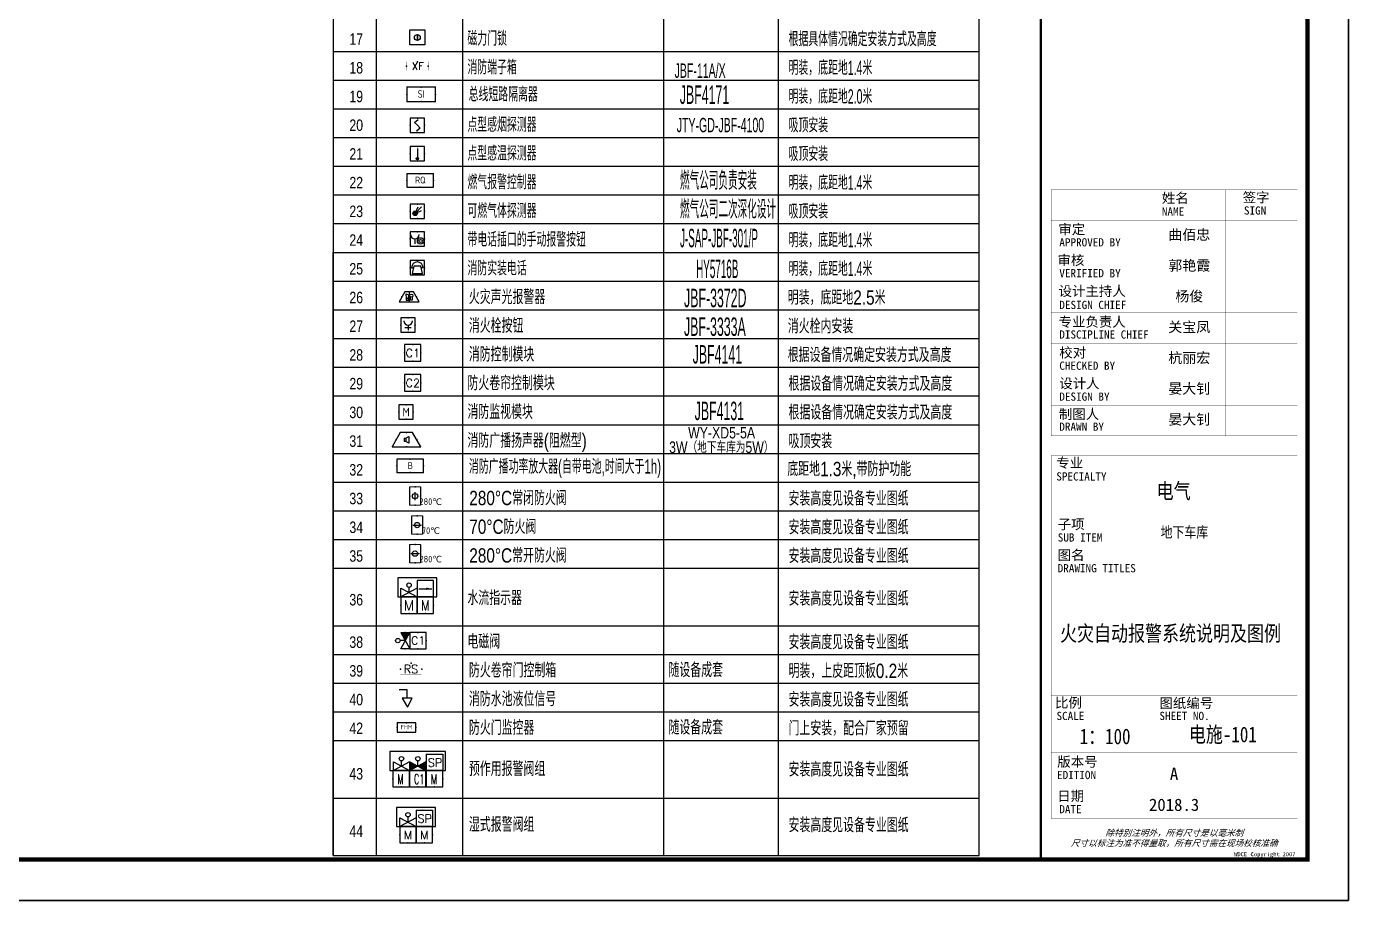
# Model space of a CAD drawing. Extents: x 169898 to 274998, y 61454 to 361069.
# Drawn here: x 242772 to 274998, y 274324 to 295630 of the extents above; entities that cross this region are included whole.
import ezdxf
from ezdxf.enums import TextEntityAlignment as Align

# ---------------------------------------------------------------- set-up
doc = ezdxf.new("R2010")
doc.units = 0
doc.header["$LTSCALE"] = 1000
doc.header["$MEASUREMENT"] = 0
doc.linetypes.add('DASH', pattern=[0.35, 0.25, -0.1])
doc.linetypes.add('DOTE', pattern=[2.42, 2, -0.2, 0.02, -0.2])
doc.layers.get('0').update_dxf_attribs({"linetype": 'CONTINUOUS'})
for name, color, linetype in [('BG-TEXT', 7, 'CONTINUOUS'), ('BG-WIRE', 7, 'CONTINUOUS'), ('EQUIP', 3, 'CONTINUOUS'), ('EQUIP-消防', 3, 'CONTINUOUS'), ('EQUIP-箱柜', 3, 'CONTINUOUS'), ('SHEET_TEXT', 7, 'CONTINUOUS'), ('TEL_TEXT', 3, 'CONTINUOUS'), ('TEL_TITLE', 7, 'CONTINUOUS'), ('WIRE', 4, 'CONTINUOUS')]:
    doc.layers.add(name, color=color, linetype=linetype)
doc.styles.add('_HZTXT', font='ROS', dxfattribs={"width": 0.8, "bigfont": 'JD'})
doc.styles.add('_TEL_DIM', font='SIMPLEX', dxfattribs={"width": 0.8, "height": 3.5, "bigfont": 'JD'})
doc.styles.add('DQ', font='complex.shx', dxfattribs={"width": 0.7, "bigfont": 'HZTXT.shx'})
doc.styles.add('H-图名', font='', dxfattribs={"width": 0.8, "height": 9})
doc.styles.get("Standard").update_dxf_attribs({"font": 'gbenor.shx', "bigfont": 'gbcbig.shx'})
doc.styles.add('华文细黑', font='STXIHEI.TTF', dxfattribs={"height": 10})
doc.styles.get('H-图名').set_extended_font_data('SimSun')

# ---------------------------------------------------------------- blocks, each defined once
blk = doc.blocks.new('WDCE Copyright200X')
at = {"const_width": 0.016}
blk.add_lwpolyline([(-10.6, 1.26, 1), (-11.4, 1.26, 1)], format="xyb", close=True, dxfattribs=at)
at = {"style": '华文细黑'}
for s, p in [('WDCE ', (-11.46, 0.5)), ('     Copyright ', (-3.51, 0.5))]:
    blk.add_text(s, height=1, dxfattribs=at).set_placement(p, align=Align.BOTTOM_RIGHT)
blk.add_text('c', height=0.6, dxfattribs=at).set_placement((-11.04, 1.35), align=Align.MIDDLE_CENTER)
blk.add_attdef('200X', text='', height=1, dxfattribs=at).set_placement((-0.45, 0.5), align=Align.BOTTOM_RIGHT)
blk = doc.blocks.new('$equip$00001700')
for p, q in [((-0.5, 0.5), (-0.5, -0.5)), ((0.5, 0.5), (-0.5, 0.5)), ((-0.2, 0.2), (0.05, 0.4)), ((0, 0), (-0.2, 0.2)), ((0, 0), (0.2, -0.2)), ((0.5, -0.5), (0.5, 0.5)), ((-0.5, -0.5), (0.5, -0.5)), ((0.2, -0.2), (-0.05, -0.4))]:
    blk.add_line(p, q)
for p in [(-0.5, 0), (0, 0.5), (0.5, 0), (0, -0.5)]:
    blk.add_point(p)
at = {"flags": 1}
for tag, height, p in [('A', 0.00002, (0, 0)), ('B', 0.4, (0.75, -0.204))]:
    blk.add_attdef(tag, text='', height=height, dxfattribs=at).set_placement(p, align=Align.MIDDLE_CENTER)
blk = doc.blocks.new('$equip_U$00000003')
for p, q in [((-0.5, 0), (-0.5, -1)), ((0.5, 0), (-0.5, 0)), ((0.5, -1), (0.5, 0)), ((0, -0.125), (0, -0.912)), ((-0.5, -1), (0.5, -1))]:
    blk.add_line(p, q)
blk.add_circle((0, -0.838), 0.075)
for p in [(0, 0), (-0.5, -0.5), (0.5, -0.5), (0, -1)]:
    blk.add_point(p)
for points in [[(-0.065, -0.8), (0.065, -0.8), (-0.075, -0.838), (0.075, -0.838)], [(-0.065, -0.875), (0.065, -0.875), (-0.075, -0.838), (0.075, -0.838)], [(-0.037, -0.773), (0.037, -0.773), (-0.065, -0.8), (0.065, -0.8)], [(-0.037, -0.902), (0.037, -0.902), (-0.065, -0.875), (0.065, -0.875)], [(0, -0.763), (0, -0.763), (-0.037, -0.773), (0.037, -0.773)], [(0, -0.912), (0, -0.912), (-0.037, -0.902), (0.037, -0.902)]]:
    blk.add_solid(points)
at = {"flags": 9}
blk.add_attdef('A', (0, 0), '', height=0.00002, dxfattribs=at)
blk.add_attdef('B', text='', height=0.4, dxfattribs=at).set_placement((0.784, -0.7), align=Align.MIDDLE_CENTER)
blk = doc.blocks.new('$equip$00001711')
for p, q in [((-0.5, 1), (-0.5, 0)), ((0.5, 1), (-0.5, 1)), ((0.5, 0), (0.5, 1)), ((-0.5, 0), (0.5, 0)), ((-0.169, 0.5), (-0.169, 0.15))]:
    blk.add_line(p, q)
for radius in [0.226, 0.113]:
    blk.add_circle((0.227, 0.36), radius)
blk.add_arc((-0.169, 0.8), 0.3, 180, 0)
for p in [(0, 1), (-0.5, 0.5), (0, 0), (0.5, 0.5)]:
    blk.add_point(p)
at = {"flags": 1}
for tag, height, p in [('A', 0.00002, (0, 0)), ('B', 0.4, (0.759, 0.309))]:
    blk.add_attdef(tag, text='', height=height, dxfattribs=at).set_placement(p, align=Align.MIDDLE_CENTER)
blk = doc.blocks.new('$equip$00001714')
for p, q in [((0.5, 1), (-0.5, 1)), ((-0.5, 1), (-0.5, 0)), ((0.5, 0), (0.5, 1)), ((-0.5, 0), (0.5, 0)), ((-0.4, 0.5), (-0.27, 0.5)), ((-0.25, 0.6), (-0.35, 0.1)), ((-0.35, 0.1), (0.35, 0.1)), ((0.25, 0.6), (-0.25, 0.6)), ((0.35, 0.1), (0.25, 0.6)), ((0.4, 0.5), (0.27, 0.5))]:
    blk.add_line(p, q)
blk.add_arc((0, 0.5), 0.4, 0, 180)
for p in [(0, 1), (-0.5, 0.5), (0, 0), (0.5, 0.5)]:
    blk.add_point(p)
at = {"flags": 1}
for tag, height, p in [('A', 0.00002, (0, 0)), ('B', 0.4, (0.788, 0.3))]:
    blk.add_attdef(tag, text='', height=height, dxfattribs=at).set_placement(p, align=Align.MIDDLE_CENTER)
blk = doc.blocks.new('$equip$00001712')
for p, q in [((-0.5, 1), (-0.5, 0)), ((0.5, 1), (-0.5, 1)), ((0.5, 0), (0.5, 1)), ((-0.5, 0), (0.5, 0)), ((-0.219, 0.331), (0.222, 0.331)), ((0, 0.5), (0, 0.15))]:
    blk.add_line(p, q)
blk.add_arc((0, 0.8), 0.3, 180, 0)
for p in [(0, 1), (-0.5, 0.5), (0, 0), (0.5, 0.5)]:
    blk.add_point(p)
at = {"flags": 1}
for tag, height, p in [('A', 0.00002, (0, 0)), ('B', 0.4, (0.726, 0.302))]:
    blk.add_attdef(tag, text='', height=height, dxfattribs=at).set_placement(p, align=Align.MIDDLE_CENTER)
blk = doc.blocks.new('$equip$00001726')
for p, q in [((-0.5, 0), (-0.5, -1)), ((0.5, 0), (-0.5, 0)), ((0.5, -1), (0.5, 0)), ((-0.5, -1), (0.5, -1))]:
    blk.add_line(p, q)
for p in [(0, 0), (-0.5, -0.5), (0.5, -0.5), (0, -1)]:
    blk.add_point(p)
at = {"flags": 9}
blk.add_attdef('A', (0, 0), '', height=0.00002, dxfattribs=at)
for tag, height, flags, p in [('$TEXT$', 0.6, 8, (0, -0.5)), ('B', 0.4, 9, (0.825, -0.7))]:
    blk.add_attdef(tag, text='', height=height, dxfattribs=dict(flags=flags)).set_placement(p, align=Align.MIDDLE_CENTER)
blk = doc.blocks.new('_LINKPT1')
blk.add_line((0, 0), (0, 0))
blk = doc.blocks.new('$equip$00001702')
for p, q in [((-0.5, 0.5), (-0.5, -0.5)), ((0.5, 0.5), (-0.5, 0.5)), ((-0.15, -0.15), (0.05, 0.3)), ((-0.15, -0.15), (0.3, 0.3)), ((-0.15, -0.15), (0.3, 0.05)), ((0.5, -0.5), (0.5, 0.5)), ((-0.5, -0.5), (0.5, -0.5))]:
    blk.add_line(p, q)
blk.add_circle((-0.15, -0.15), 0.158)
for p in [(-0.5, 0), (0, 0.5), (0.5, 0), (0, -0.5)]:
    blk.add_point(p)
for points in [[(-0.15, 0.008), (-0.15, 0.008), (-0.229, -0.013), (-0.071, -0.013)], [(-0.287, -0.071), (-0.013, -0.071), (-0.308, -0.15), (0.008, -0.15)], [(-0.287, -0.229), (-0.013, -0.229), (-0.308, -0.15), (0.008, -0.15)], [(-0.229, -0.013), (-0.071, -0.013), (-0.287, -0.071), (-0.013, -0.071)], [(-0.229, -0.287), (-0.071, -0.287), (-0.287, -0.229), (-0.013, -0.229)], [(-0.15, -0.308), (-0.15, -0.308), (-0.229, -0.287), (-0.071, -0.287)]]:
    blk.add_solid(points)
at = {"flags": 1}
for tag, height, p in [('A', 0.00002, (0, 0)), ('B', 0.4, (0.735, -0.192))]:
    blk.add_attdef(tag, text='', height=height, dxfattribs=at).set_placement(p, align=Align.MIDDLE_CENTER)
blk = doc.blocks.new('A$C2AD7748D')
at = {"layer": 'EQUIP'}
for p, q in [((134, 285), (0, 285)), ((134, 149), (134, 285)), ((217, 149), (51, 149)), ((51, 149), (139, 0)), ((139, 0), (217, 149))]:
    blk.add_line(p, q, dxfattribs=at)
blk = doc.blocks.new('A$C00CB3F40')
at = {"layer": 'WIRE', "color": 4, "xscale": 1.95, "yscale": 1.95, "zscale": 1.95}
blk.add_blockref('A$C2AD7748D', (0, 0), dxfattribs=at)
blk = doc.blocks.new('A$C5F0073ED')
blk.add_point((351, 1))
at = {"layer": 'EQUIP-消防'}
for p, q in [((202, 350), (0, 1)), ((0, 1), (703, 1)), ((502, 350), (202, 350)), ((502, 350), (202, 350)), ((244, 285), (332, 245)), ((264, 125), (244, 285)), ((332, 125), (244, 125)), ((244, 125), (244, 57)), ((244, 57), (332, 57)), ((332, 245), (312, 125)), ((332, 57), (332, 125)), ((352, 350), (352, 0)), ((396, 56), (396, 170)), ((456, 56), (396, 56)), ((456, 170), (456, 56)), ((703, 1), (502, 350))]:
    blk.add_line(p, q, dxfattribs=at)
blk.add_circle((426, 216), 55.4, dxfattribs=at)
for p in [(101, 175), (352, 350), (602, 175)]:
    blk.add_point(p, dxfattribs=at)
at = {"color": 7, "style": '_TEL_DIM', "flags": 1}
blk.add_attdef('A', text='', height=0.01, dxfattribs=at).set_placement((351, 1), align=Align.MIDDLE_CENTER)
blk = doc.blocks.new('$equip$00002789')
for p, q in [((0.65, 0.65), (-0.65, 0.65)), ((-0.65, 0.65), (-0.65, 0)), ((-0.65, 0), (0.65, 0)), ((0.65, 0), (0.65, 0.65))]:
    blk.add_line(p, q)
at = {"const_width": 0.04}
blk.add_lwpolyline([(-0.65, 0), (-0.65, 0.65), (0.65, 0.65), (0.65, 0), (-0.65, 0), (-0.65, 0.65)], dxfattribs=at)
for p in [(-0.65, 0.325), (0, 0.65), (0, 0), (0.65, 0.325)]:
    blk.add_point(p)
at = {"color": 7}
blk.add_attdef('$TEXT$', text='', height=0.3, dxfattribs=at).set_placement((0.006, 0.343), align=Align.MIDDLE_CENTER)
at = {"color": 7, "flags": 1}
for tag, height, p in [('A', 0.00002, (0, 0)), ('B', 0.4, (0.905, 0.246))]:
    blk.add_attdef(tag, text='', height=height, dxfattribs=at).set_placement(p, align=Align.MIDDLE_CENTER)
blk = doc.blocks.new('$equip$00002677')
for p, q in [((-0.3, 0.699), (-0.703, 0)), ((0.3, 0.699), (-0.3, 0.699)), ((0.703, 0), (0.3, 0.699)), ((-0.703, 0), (0.703, 0)), ((-0.117, 0.421), (-0.117, 0.26)), ((-0.117, 0.421), (-0.036, 0.421)), ((-0.036, 0.26), (-0.117, 0.26)), ((-0.036, 0.421), (0.118, 0.503)), ((-0.036, 0.421), (-0.036, 0.26)), ((0.118, 0.173), (-0.036, 0.26)), ((0.118, 0.503), (0.118, 0.173))]:
    blk.add_line(p, q)
at = {"const_width": 0.04}
blk.add_lwpolyline([(-0.3, 0.699), (0.3, 0.699), (0.703, 0), (-0.703, 0), (-0.3, 0.699), (0.3, 0.699)], dxfattribs=at)
blk.add_lwpolyline([(-0.3, 0.699), (0.3, 0.699), (0.703, 0), (-0.703, 0), (-0.3, 0.699), (0.3, 0.699)], dxfattribs=at)
for p in [(0, 0.699), (-0.501, 0.349), (0, 0), (0.502, 0.349)]:
    blk.add_point(p)
at = {"color": 7, "flags": 1}
for tag, height, p in [('A', 0.00002, (0, 0)), ('B', 0.4, (0.961, 0.299))]:
    blk.add_attdef(tag, text='', height=height, dxfattribs=at).set_placement(p, align=Align.MIDDLE_CENTER)
blk = doc.blocks.new('$equip$00002778')
for p, q in [((0.65, 0.65), (-0.65, 0.65)), ((-0.65, 0.65), (-0.65, 0)), ((0.65, 0), (0.65, 0.65)), ((-0.65, 0), (0.65, 0))]:
    blk.add_line(p, q)
at = {"const_width": 0.04}
blk.add_lwpolyline([(-0.65, 0.65), (-0.65, 0), (0.65, 0), (0.65, 0.65), (-0.65, 0.65), (-0.65, 0)], dxfattribs=at)
for p in [(0, 0.65), (-0.65, 0.325), (0, 0), (0.65, 0.325)]:
    blk.add_point(p)
at = {"color": 7}
blk.add_attdef('$TEXT$', text='', height=0.34, dxfattribs=at).set_placement((0.006, 0.343), align=Align.MIDDLE_CENTER)
at = {"color": 7, "flags": 1}
for tag, height, p in [('A', 0.00002, (0, 0)), ('B', 0.4, (0.905, 0.246))]:
    blk.add_attdef(tag, text='', height=height, dxfattribs=at).set_placement(p, align=Align.MIDDLE_CENTER)
blk = doc.blocks.new('$equip$00002779')
for p, q in [((0.65, 0.65), (-0.65, 0.65)), ((-0.65, 0.65), (-0.65, 0)), ((0.65, 0), (0.65, 0.65)), ((-0.65, 0), (0.65, 0))]:
    blk.add_line(p, q)
at = {"const_width": 0.04}
blk.add_lwpolyline([(-0.65, 0.65), (-0.65, 0), (0.65, 0), (0.65, 0.65), (-0.65, 0.65), (-0.65, 0)], dxfattribs=at)
for p in [(0, 0.65), (-0.65, 0.325), (0, 0), (0.65, 0.325)]:
    blk.add_point(p)
at = {"color": 7}
blk.add_attdef('$TEXT$', text='', height=0.34, dxfattribs=at).set_placement((0.006, 0.343), align=Align.MIDDLE_CENTER)
at = {"color": 7, "flags": 1}
for tag, height, p in [('A', 0.00002, (0, 0)), ('B', 0.4, (0.905, 0.246))]:
    blk.add_attdef(tag, text='', height=height, dxfattribs=at).set_placement(p, align=Align.MIDDLE_CENTER)
blk = doc.blocks.new('$equip_U$00000156(HT0578)')
at = {"color": 3}
for p, q in [((1, 1), (0, 1)), ((0, 1), (0, 0)), ((1, 0), (1, 1)), ((0, 0), (-1, 0)), ((-1, 0), (-1, -1)), ((0, 0), (1, 0)), ((1, 0), (0, 0)), ((0, 0), (0, -1)), ((0, -1), (0, 0)), ((1, -1), (1, 0)), ((-1, -1), (0, -1)), ((0, -1), (1, -1))]:
    blk.add_line(p, q, dxfattribs=at)
at = {"color": 3, "linetype": 'Continuous'}
for p, q in [((-0.99, 0), (-0.99, 0.54)), ((-0.99, 0.54), (0, 0)), ((0, 0.54), (-0.99, 0)), ((-0.495, 0.27), (-0.495, 0.585)), ((0, 0.54), (0, 0))]:
    blk.add_line(p, q, dxfattribs=at)
at = {"color": 7}
blk.add_line((0.1, 0.5), (0.9, 0.5), dxfattribs=at)
at = {"color": 4, "linetype": 'DASH'}
blk.add_lwpolyline([(-1.188, 0), (1.188, 0), (1.188, 1.159), (-1.188, 1.159)], close=True, dxfattribs=at)
at = {"color": 3}
blk.add_lwpolyline([(-1, 0), (1, 0), (1, 0), (-1, 0)], close=True, dxfattribs=at)
at = {"color": 3, "linetype": 'Continuous'}
blk.add_circle((-0.495, 0.72), 0.135, dxfattribs=at)
for p in [(-0.99, 0), (1, 0), (-1, -0.5), (1, -0.5), (-0.5, -1), (0, -1), (0.5, -1)]:
    blk.add_point(p)
at = {"color": 7}
blk.add_solid([(0.9, 0.5), (0.551, 0.575), (0.551, 0.425)], dxfattribs=at)
at = {"color": 7, "style": '_TEL_DIM', "flags": 1}
blk.add_attdef('A', text='', height=0.000025, dxfattribs=at).set_placement((0, 0), align=Align.MIDDLE_CENTER)
at = {"color": 7, "style": '_TEL_DIM'}
blk.add_attdef('$TEXT$', text='', height=0.627, dxfattribs=at).set_placement((-0.503, -0.5), align=Align.MIDDLE_CENTER)
at = {"color": 3, "style": '_TEL_DIM', "width": 0.8}
blk.add_attdef('M', text='', height=0.627, dxfattribs=at).set_placement((0.497, -0.5), align=Align.MIDDLE_CENTER)
blk = doc.blocks.new('$equip_U$00000169(HT0578)')
at = {"color": 1}
for p, q in [((0.5, 1), (-0.5, 1)), ((-0.5, 1), (-0.5, 0)), ((0.5, 1), (-0.5, 1)), ((-0.5, 1), (-0.5, 0)), ((0.5, 0), (0.5, 1)), ((0.5, 0), (0.5, 1)), ((-0.5, 0), (0.5, 0)), ((-0.5, 0), (0.5, 0))]:
    blk.add_line(p, q, dxfattribs=at)
at = {"color": 1, "const_width": 0.0125}
for points in [[(-0.5, 1), (-0.5, 0)], [(0.5, 1), (-0.5, 1)], [(0.5, 0), (0.5, 1)], [(-0.5, 0), (0.5, 0)]]:
    blk.add_lwpolyline(points, dxfattribs=at)
for p in [(0, 1), (-0.5, 0.5), (0, 0), (0.5, 0.5)]:
    blk.add_point(p)
at = {"color": 7, "style": '_TEL_DIM'}
blk.add_attdef('$TEXT$', text='', height=0.5, dxfattribs=at).set_placement((0.004, 0.487), align=Align.MIDDLE_CENTER)
at = {"color": 7, "style": '_TEL_DIM', "flags": 1}
blk.add_attdef('A', text='', height=0.000025, dxfattribs=at).set_placement((0, 0), align=Align.MIDDLE_CENTER)
blk = doc.blocks.new('$equip_U$00000170(HT0578)')
at = {"color": 1}
for p, q in [((0.5, 1), (-0.5, 1)), ((-0.5, 1), (-0.5, 0)), ((0.5, 1), (-0.5, 1)), ((-0.5, 1), (-0.5, 0)), ((0.5, 0), (0.5, 1)), ((0.5, 0), (0.5, 1)), ((-0.5, 0), (0.5, 0)), ((-0.5, 0), (0.5, 0))]:
    blk.add_line(p, q, dxfattribs=at)
at = {"color": 1, "const_width": 0.0125}
for points in [[(-0.5, 1), (-0.5, 0)], [(0.5, 1), (-0.5, 1)], [(0.5, 0), (0.5, 1)], [(-0.5, 0), (0.5, 0)]]:
    blk.add_lwpolyline(points, dxfattribs=at)
for p in [(0, 1), (-0.5, 0.5), (0, 0), (0.5, 0.5)]:
    blk.add_point(p)
at = {"color": 7, "style": '_TEL_DIM'}
blk.add_attdef('$TEXT$', text='', height=0.5, dxfattribs=at).set_placement((0.004, 0.487), align=Align.MIDDLE_CENTER)
at = {"color": 7, "style": '_TEL_DIM', "flags": 1}
blk.add_attdef('A', text='', height=0.000025, dxfattribs=at).set_placement((0, 0), align=Align.MIDDLE_CENTER)
blk = doc.blocks.new('$equip$00002402')
at = {"lineweight": 20}
for p, q in [((0.322, 0.558), (-0.328, 0.558)), ((-0.328, -0.558), (0.322, -0.558))]:
    blk.add_line(p, q, dxfattribs=at)
for p, q in [((-0.328, -0.558), (-0.328, 0.558)), ((-0.242, 0), (0, 0)), ((0, 0), (0.242, 0)), ((0.322, 0.558), (0.322, -0.558))]:
    blk.add_line(p, q)
at = {"const_width": 0.04}
for points in [[(-0.328, -0.558), (-0.328, 0.558)], [(-0.328, 0.558), (0.322, 0.558), (0.322, -0.558), (-0.328, -0.558), (-0.328, 0.558), (0.322, 0.558)]]:
    blk.add_lwpolyline(points, dxfattribs=at)
blk.add_circle((-0.003, 0), 0.164)
for p in [(-0.328, 0), (-0.003, 0.558), (0.322, 0), (-0.003, -0.558)]:
    blk.add_point(p)
at = {"color": 7, "style": '_TEL_DIM', "flags": 1}
blk.add_attdef('A', text='', height=0.00002, dxfattribs=at).set_placement((0, 0), align=Align.MIDDLE_CENTER)
at = {"color": 7}
blk.add_attdef('$TEXT$', text='', height=0.4, dxfattribs=at).set_placement((0.832, -0.336), align=Align.MIDDLE_CENTER)
blk = doc.blocks.new('$equip$00002403')
for p, q in [((-0.328, -0.558), (-0.328, 0.558)), ((-0.242, 0), (0, 0)), ((0, 0), (0.242, 0)), ((0.322, 0.558), (0.322, -0.558))]:
    blk.add_line(p, q)
at = {"lineweight": 20}
for p, q in [((0.322, 0.558), (-0.328, 0.558)), ((-0.328, -0.558), (0.322, -0.558))]:
    blk.add_line(p, q, dxfattribs=at)
at = {"const_width": 0.04}
for points in [[(-0.328, 0.558), (0.322, 0.558), (0.322, -0.558), (-0.328, -0.558), (-0.328, 0.558), (0.322, 0.558)], [(-0.328, -0.558), (-0.328, 0.558)]]:
    blk.add_lwpolyline(points, dxfattribs=at)
blk.add_circle((-0.003, 0), 0.164)
for p in [(-0.328, 0), (-0.003, 0.558), (0.322, 0), (-0.003, -0.558)]:
    blk.add_point(p)
at = {"color": 7, "style": '_TEL_DIM', "flags": 1}
blk.add_attdef('A', text='', height=0.00002, dxfattribs=at).set_placement((0, 0), align=Align.MIDDLE_CENTER)
at = {"color": 7}
blk.add_attdef('$TEXT$', text='', height=0.4, dxfattribs=at).set_placement((0.957, -0.336), align=Align.MIDDLE_CENTER)
blk = doc.blocks.new('$equip_U$00000377(HT0787)')
at = {"const_width": 0.0125}
blk.add_lwpolyline([(-0.75, 0.6), (0.75, 0.6), (0.75, 0), (-0.75, 0), (-0.75, 0.6)], dxfattribs=at)
for p in [(-0.75, 0.3), (0, 0.6), (0.75, 0.3)]:
    blk.add_point(p)
at = {"color": 7, "style": '_TEL_DIM'}
blk.add_attdef('$TEXT$', text='', height=0.5, dxfattribs=at).set_placement((0.034, 0.291), align=Align.MIDDLE_CENTER)
at = {"color": 7, "style": '_TEL_DIM', "flags": 1}
for tag in ['A', 'REMARK']:
    blk.add_attdef(tag, text='', height=0.000025, dxfattribs=at).set_placement((0, 0), align=Align.MIDDLE_CENTER)
blk = doc.blocks.new('$equip_U$00000182(HT0787)')
at = {"color": 1}
for p, q in [((-0.501, 1), (-0.501, 0)), ((0.499, 1), (-0.501, 1)), ((-0.501, 1), (-0.501, 0)), ((0.499, 1), (-0.501, 1)), ((0.499, 0), (0.499, 1)), ((0.499, 0), (0.499, 1)), ((-0.501, 0), (0.499, 0)), ((-0.501, 0), (0.499, 0))]:
    blk.add_line(p, q, dxfattribs=at)
at = {"color": 2}
for p, q in [((0.501, 1.545), (-0.499, 1)), ((-0.499, 1.545), (0.501, 1)), ((-0.499, 1), (-0.499, 1.545)), ((0.001, 1.273), (0.001, 1.591)), ((0.501, 1.545), (0.501, 1))]:
    blk.add_line(p, q, dxfattribs=at)
at = {"color": 1, "const_width": 0.0125}
for points in [[(0.499, 1), (-0.501, 1)], [(-0.501, 1), (-0.501, 0)], [(0.499, 0), (0.499, 1)], [(-0.501, 0), (0.499, 0)]]:
    blk.add_lwpolyline(points, dxfattribs=at)
at = {"color": 2}
blk.add_circle((0.001, 1.727), 0.136, dxfattribs=at)
for p in [(0.001, 1.864), (-0.499, 1.273), (0.501, 1.273), (-0.501, 0.5), (-0.001, 0), (0.499, 0.5)]:
    blk.add_point(p)
blk.add_solid([(0.001, 1.273), (0.501, 1), (0.501, 1.545)], dxfattribs=at)
at = {"color": 7, "style": '_TEL_DIM'}
blk.add_attdef('$TEXT$', text='', height=0.5, dxfattribs=at).set_placement((0.003, 0.487), align=Align.MIDDLE_CENTER)
at = {"color": 7, "style": '_TEL_DIM', "flags": 1}
blk.add_attdef('A', text='', height=0.000025, dxfattribs=at).set_placement((0, 0), align=Align.MIDDLE_CENTER)
blk = doc.blocks.new('$equip_U$00000383(HT0787)')
at = {"const_width": 0.0125}
blk.add_lwpolyline([(-0.65, 0), (-0.65, 0.7), (0.65, 0.7), (0.65, 0), (-0.65, 0)], dxfattribs=at)
for p in [(-0.65, 0.35), (0, 0.7), (0.65, 0.35)]:
    blk.add_point(p)
at = {"color": 7, "style": '_TEL_DIM'}
blk.add_attdef('$TEXT$', text='', height=0.5, dxfattribs=at).set_placement((-0.009, 0.35), align=Align.MIDDLE_CENTER)
at = {"color": 7, "style": '_TEL_DIM', "flags": 1}
for tag in ['A', 'REMARK']:
    blk.add_attdef(tag, text='', height=0.000025, dxfattribs=at).set_placement((0, 0), align=Align.MIDDLE_CENTER)
blk = doc.blocks.new('$equip_U$00000243(HT0787)')
h = blk.add_hatch(color=2)
h.paths.add_polyline_path([(-0.49, 1), (0.005, 1.27), (-0.49, 1.54)])
h.paths.add_polyline_path([(0.5, 1), (0.5, 1.54), (0.005, 1.27)])
at = {"color": 4}
for p, q in [((0.52, 2), (0.52, 1)), ((0.52, 2), (1.52, 2)), ((1.52, 2), (1.52, 1)), ((0.51, 1), (1.51, 1))]:
    blk.add_line(p, q, dxfattribs=at)
at = {"color": 3}
for p, q in [((-0.515, 1), (-1.515, 1)), ((-1.515, 1), (-1.515, 0)), ((-0.515, 1), (-1.515, 1)), ((-1.515, 1), (-1.515, 0)), ((-0.515, 0), (-0.515, 1)), ((-0.515, 0), (-0.515, 1)), ((1.52, 1), (0.52, 1)), ((1.52, 1), (0.52, 1)), ((0.52, 1), (0.52, 0)), ((1.52, 1), (0.52, 1)), ((0.52, 1), (0.52, 0)), ((1.52, 0), (1.52, 1)), ((1.52, 0), (1.52, 1)), ((-1.515, 0), (-0.515, 0)), ((-1.515, 0), (-0.515, 0)), ((0.52, 0), (1.52, 0)), ((0.52, 0), (1.52, 0))]:
    blk.add_line(p, q, dxfattribs=at)
at = {"color": 3, "linetype": 'Continuous'}
for p, q in [((-1.49, 1), (-1.49, 1.54)), ((-1.49, 1.54), (-0.5, 1)), ((-0.5, 1.54), (-1.49, 1)), ((-0.995, 1.27), (-0.995, 1.585)), ((-0.5, 1.54), (-0.5, 1))]:
    blk.add_line(p, q, dxfattribs=at)
at = {"color": 1}
for p, q in [((0.5, 1), (-0.5, 1)), ((-0.5, 1), (-0.5, 0)), ((0.5, 1), (-0.5, 1)), ((-0.5, 1), (-0.5, 0)), ((0.5, 0), (0.5, 1)), ((0.5, 0), (0.5, 1)), ((-0.5, 0), (0.5, 0)), ((-0.5, 0), (0.5, 0))]:
    blk.add_line(p, q, dxfattribs=at)
at = {"color": 2, "linetype": 'Continuous'}
for p, q in [((-0.49, 1), (-0.49, 1.54)), ((-0.49, 1.54), (0.5, 1)), ((0.5, 1.54), (-0.49, 1)), ((0.005, 1.27), (0.005, 1.585))]:
    blk.add_line(p, q, dxfattribs=at)
at = {"linetype": 'Continuous'}
blk.add_line((0.5, 1.54), (0.5, 1), dxfattribs=at)
at = {"color": 4, "linetype": 'DASH'}
blk.add_lwpolyline([(-1.698, 1), (1.689, 1), (1.689, 2.159), (-1.698, 2.159)], close=True, dxfattribs=at)
at = {"color": 3, "const_width": 0.0125}
for points in [[(-1.515, 1), (-1.515, 0)], [(-0.515, 1), (-1.515, 1)], [(-0.515, 0), (-0.515, 1)], [(0.52, 1), (0.52, 0)], [(1.52, 1), (0.52, 1)], [(1.52, 0), (1.52, 1)], [(-1.515, 0), (-0.515, 0)], [(0.52, 0), (1.52, 0)]]:
    blk.add_lwpolyline(points, dxfattribs=at)
at = {"color": 1, "const_width": 0.0125}
for points in [[(-0.5, 1), (-0.5, 0)], [(0.5, 1), (-0.5, 1)], [(0.5, 0), (0.5, 1)], [(-0.5, 0), (0.5, 0)]]:
    blk.add_lwpolyline(points, dxfattribs=at)
at = {"color": 3, "linetype": 'Continuous'}
blk.add_circle((-0.995, 1.72), 0.135, dxfattribs=at)
at = {"color": 2, "linetype": 'Continuous'}
blk.add_circle((0.005, 1.72), 0.135, dxfattribs=at)
for p in [(-1.515, 0.5), (-1.015, 0), (0, 0), (1.02, 0), (1.52, 0.5)]:
    blk.add_point(p)
at = {"color": 7, "style": 'DQ'}
blk.add_text('SP', height=0.5, dxfattribs=at).set_placement((1.045, 1.486), align=Align.MIDDLE)
at = {"color": 7, "style": '_TEL_DIM', "width": 0.6}
for s, p in [('M ', (-1.23, 0.18)), ('C1', (-0.23, 0.18)), ('M ', (0.804, 0.18))]:
    blk.add_text(s, height=0.6, dxfattribs=at).set_placement(p)
at = {"color": 7, "style": '_TEL_DIM', "flags": 1}
blk.add_attdef('A', text='', height=0.000025, dxfattribs=at).set_placement((0, 0), align=Align.MIDDLE_CENTER)
blk = doc.blocks.new('$equip_U$00000224(HT0787)')
at = {"color": 1}
for p, q in [((0, 1), (1, 1)), ((0, 1), (0, 0)), ((1, 1), (1, 0)), ((0, 0), (1, 0))]:
    blk.add_line(p, q, dxfattribs=at)
at = {"color": 3}
for p, q in [((-1, 0), (-1, -1)), ((0, 0), (-1, 0)), ((-1, 0), (-1, -1)), ((0, 0), (-1, 0)), ((0, 0), (-1, 0)), ((0, 0), (0, -1)), ((1, 0), (0, 0)), ((0, 0), (0, -1)), ((1, 0), (0, 0)), ((0, -1), (0, 0)), ((0, -1), (0, 0)), ((1, 0), (0, 0)), ((0, 0), (1, 0)), ((1, -1), (1, 0)), ((1, -1), (1, 0)), ((-1, -1), (0, -1)), ((-1, -1), (0, -1)), ((0, -1), (1, -1)), ((0, -1), (1, -1))]:
    blk.add_line(p, q, dxfattribs=at)
at = {"color": 3, "linetype": 'Continuous'}
for p, q in [((0, 0.54), (-0.99, 0)), ((-0.99, 0.54), (0, 0)), ((-0.99, 0), (-0.99, 0.54)), ((-0.495, 0.27), (-0.495, 0.585)), ((0, 0.54), (0, 0))]:
    blk.add_line(p, q, dxfattribs=at)
at = {"color": 4, "linetype": 'DASH'}
blk.add_lwpolyline([(-1.188, 0), (1.188, 0), (1.188, 1.159), (-1.188, 1.159)], close=True, dxfattribs=at)
at = {"color": 3, "const_width": 0.0125}
for points in [[(0, 0), (-1, 0)], [(-1, 0), (-1, -1)], [(1, 0), (0, 0)], [(0, 0), (0, -1)], [(0, -1), (0, 0)], [(1, -1), (1, 0)], [(-1, -1), (0, -1)], [(0, -1), (1, -1)]]:
    blk.add_lwpolyline(points, dxfattribs=at)
at = {"color": 3, "linetype": 'Continuous'}
blk.add_circle((-0.495, 0.72), 0.135, dxfattribs=at)
for p in [(1, 0.5), (-1, -0.5), (1, -0.5), (-0.5, -1), (0.5, -1)]:
    blk.add_point(p)
at = {"color": 7, "style": 'DQ'}
blk.add_text('SP', height=0.5, dxfattribs=at).set_placement((0.525, 0.486), align=Align.MIDDLE)
at = {"color": 7, "style": '_TEL_DIM', "flags": 1}
blk.add_attdef('A', text='', height=0.000025, dxfattribs=at).set_placement((0, 0), align=Align.MIDDLE_CENTER)
at = {"color": 7, "style": '_TEL_DIM'}
for tag, p in [('$TEXT$', (-0.496, -0.513)), ('M', (0.504, -0.513))]:
    blk.add_attdef(tag, text='', height=0.5, dxfattribs=at).set_placement(p, align=Align.MIDDLE_CENTER)
blk = doc.blocks.new('$equip$00002404')
for p, q in [((-0.328, -0.558), (-0.328, 0.558)), ((0, 0), (0, 0.242)), ((0, -0.242), (0, 0)), ((0.322, 0.558), (0.322, -0.558))]:
    blk.add_line(p, q)
at = {"lineweight": 20}
for p, q in [((0.322, 0.558), (-0.328, 0.558)), ((-0.328, -0.558), (0.322, -0.558))]:
    blk.add_line(p, q, dxfattribs=at)
at = {"const_width": 0.04}
for points in [[(-0.328, 0.558), (0.322, 0.558), (0.322, -0.558), (-0.328, -0.558), (-0.328, 0.558), (0.322, 0.558)], [(-0.328, -0.558), (-0.328, 0.558)]]:
    blk.add_lwpolyline(points, dxfattribs=at)
blk.add_circle((-0.003, 0), 0.164)
for p in [(-0.328, 0), (-0.003, 0.558), (0.322, 0), (-0.003, -0.558)]:
    blk.add_point(p)
at = {"color": 7, "style": '_TEL_DIM', "flags": 1}
blk.add_attdef('A', text='', height=0.00002, dxfattribs=at).set_placement((0, 0), align=Align.MIDDLE_CENTER)
at = {"color": 7}
blk.add_attdef('$TEXT$', text='', height=0.4, dxfattribs=at).set_placement((0.955, -0.336), align=Align.MIDDLE_CENTER)
blk = doc.blocks.new('ASDFG AERG ERTY G')
at = {"layer": 'EQUIP-消防'}
blk.add_lwpolyline([(-18550, 46500), (65550, 46500), (65550, -12900), (-18550, -12900)], close=True, dxfattribs=at)

msp = doc.modelspace()

# ---------------------------------------------------------------- linework, layer by layer
for p, q in [((252297, 295434, 331063), (252297, 295289, 331063)), ((252300, 295434, 331063), (252300, 295289, 331063)), ((252302, 295434, 331063), (252302, 295289, 331063))]:
    msp.add_line(p, q)
at = {"const_width": 50}
msp.add_lwpolyline([(267498, 275324), (273998, 275324), (273998, 325374), (267498, 325374)], close=True, dxfattribs=at)
at = {"elevation": 331063}
msp.add_lwpolyline([(252114, 295544), (252485, 295544), (252485, 295178), (252114, 295178)], close=True, dxfattribs=at)
at = {"const_width": 5}
for points in [[(267748, 285650), (273748, 285650), (273748, 291650), (267748, 291650), (267748, 285650)], [(270248, 291650), (270248, 285650)], [(271998, 291650), (271998, 285650)], [(267748, 290900), (273748, 290900)], [(267748, 290150), (273748, 290150)], [(267748, 289400), (273748, 289400)], [(267748, 288650), (273748, 288650)], [(267748, 287900), (273748, 287900)], [(267748, 287150), (273748, 287150)], [(267748, 286400), (273748, 286400)], [(267748, 285174), (273748, 285174), (273748, 276324), (267748, 276324), (267748, 285174)], [(267748, 283674), (273748, 283674)], [(267748, 282924), (273748, 282924)], [(267748, 279324), (273748, 279324)], [(270248, 279324), (270248, 277924)], [(267748, 277924), (273748, 277924)], [(267748, 277124), (273748, 277124)]]:
    msp.add_lwpolyline(points, dxfattribs=at)
msp.add_circle((252300, 295361, 331063), 72.6)
at = {"layer": 'BG-WIRE'}
for p, q in [((250248, 309023), (250248, 289423)), ((265998, 275423), (265998, 309023)), ((251298, 307623), (251298, 289423)), ((253398, 307623), (253398, 289423)), ((258298, 307623), (258298, 289423)), ((261098, 307623), (261098, 289423)), ((250248, 295023), (265998, 295023)), ((250248, 294323), (265998, 294323)), ((250248, 293623), (265998, 293623)), ((250248, 292923), (265998, 292923)), ((250248, 292223), (265998, 292223)), ((250248, 292223), (265998, 292223)), ((250248, 291523), (265998, 291523)), ((250248, 290823), (265998, 290823)), ((250248, 290123), (265998, 290123)), ((250248, 290123), (250248, 275423)), ((250248, 275423), (250248, 290123)), ((251298, 290123), (251298, 275423)), ((250248, 289423), (265998, 289423)), ((253398, 289423), (253398, 275423)), ((258298, 289423), (258298, 275423)), ((261098, 289423), (261098, 275423)), ((250248, 288723), (265998, 288723)), ((250248, 288023), (265998, 288023)), ((250248, 287323), (265998, 287323)), ((250248, 286623), (265998, 286623)), ((250248, 285923), (265998, 285923)), ((250248, 285223), (265998, 285223)), ((250248, 284523), (265998, 284523)), ((250248, 283823), (265998, 283823)), ((250248, 283123), (265998, 283123)), ((250248, 282423), (265998, 282423)), ((250248, 281023), (265998, 281023)), ((250248, 280323), (265998, 280323)), ((250248, 279623), (265998, 279623)), ((250248, 278923), (265998, 278923)), ((250248, 278223), (265998, 278223)), ((250248, 276823), (265998, 276823)), ((250248, 275423), (265998, 275423))]:
    msp.add_line(p, q, dxfattribs=at)
at = {"layer": 'TEL_TITLE', "color": 6}
msp.add_lwpolyline([(190898, 274324), (274998, 274324), (274998, 333724), (190898, 333724)], close=True, dxfattribs=at)
at = {"layer": 'TEL_TITLE', "color": 6, "const_width": 100}
msp.add_lwpolyline([(193398, 275324), (273998, 275324), (273998, 332724), (193398, 332724)], close=True, dxfattribs=at)

# ---------------------------------------------------------------- block references
for name, p, xscale, yscale, zscale in [('_LINKPT1', (252372, 295361, 331063), 0.3024000000208616, 0.3024000000208616, 0.3024000000208616), ('A$C5F0073ED', (251855, 288915), 0.7, 0.7, 0.7)]:
    msp.add_blockref(name, p, dxfattribs=dict(xscale=xscale, yscale=yscale, zscale=zscale))
at = {"xscale": 100, "yscale": 100, "zscale": 100}
msp.add_blockref('WDCE Copyright200X', (273748, 275324), dxfattribs=at).add_auto_attribs({'200X': '2007'})
at = {"layer": 'EQUIP', "xscale": 0.7560000000521541, "yscale": 0.7560000000521541, "zscale": 0.7560000000521541}
msp.add_blockref('A$C00CB3F40', (251857, 279037), dxfattribs=at)
at = {"layer": 'EQUIP-消防'}
msp.add_blockref('ASDFG AERG ERTY G', (209448, 287224), dxfattribs=at)
for name, p, xscale, yscale, zscale, values in [('$equip_U$00000377(HT0787)', (252300, 294560), 350, 350, 350, {'$TEXT$': 'XF'}), ('$equip$00002778', (252391, 293798), 540, 540, 540, {'$TEXT$': 'SI'}), ('$equip$00002779', (252368, 291715), 500, 500, 500, {'$TEXT$': 'RQ'}), ('$equip_U$00000169(HT0578)', (252188, 287475), 400, 400, 400, {'$TEXT$': 'C1'}), ('$equip_U$00000170(HT0578)', (252188, 286744), 400, 400, 400, {'$TEXT$': 'C2'}), ('$equip$00001726', (252027, 286406), 350, 350, 350, {'$TEXT$': 'M'}), ('$equip$00002779', (252127, 284754), 500, 500, 500, {'$TEXT$': 'B'}), ('$equip$00002404', (252245, 284181), 400, 400, 400, {'$TEXT$': '280℃'}), ('$equip$00002402', (252297, 283476), 400, 400, 400, {'$TEXT$': '70℃'}), ('$equip$00002403', (252245, 282781), 400, 400, 400, {'$TEXT$': '280℃'}), ('$equip_U$00000156(HT0578)', (252297, 281723), 400, 400, 400, {'M': 'M', '$TEXT$': 'M'}), ('$equip$00002789', (252032, 278430), 350, 350, 350, {'$TEXT$': 'FHM'}), ('$equip_U$00000224(HT0787)', (252271, 276127), 400, 400, 400, {'M': 'M', '$TEXT$': 'M'})]:
    msp.add_blockref(name, p, dxfattribs=dict(at, xscale=xscale, yscale=yscale, zscale=zscale)).add_auto_attribs(values)
for name, p, xscale, yscale, zscale in [('$equip$00001700', (252300, 293220), 350, 350, 350), ('$equip_U$00000003', (252300, 292702), 350, 350, 350), ('$equip$00001702', (252300, 291127), 350, 350, 350), ('$equip$00001711', (252300, 290275), 350, 350, 350), ('$equip$00001714', (252300, 289575), 350, 350, 350), ('$equip$00001712', (252074, 288175), 350, 350, 350), ('$equip$00002677', (252035, 285387), 500, 500, 500), ('$equip_U$00000243(HT0787)', (252311, 277092), 400, 400, 400)]:
    msp.add_blockref(name, p, dxfattribs=dict(at, xscale=xscale, yscale=yscale, zscale=zscale))
ref = msp.add_blockref('$equip_U$00000182(HT0787)', (252516, 280660), dxfattribs=dict(at, xscale=400, yscale=400, zscale=400, rotation=90))
ref.add_attrib('$TEXT$', 'C1', dxfattribs={"layer": '0', "color": 7, "height": 200, "style": '_TEL_DIM'}).set_placement((252321, 280662), align=Align.MIDDLE_CENTER)
at = {"layer": 'EQUIP-箱柜', "xscale": 400, "yscale": 400, "zscale": 400}
msp.add_blockref('$equip_U$00000383(HT0787)', (252147, 279827), dxfattribs=at).add_auto_attribs({'$TEXT$': 'RS'})

# ---------------------------------------------------------------- texts
at = {"style": '华文细黑'}
for s, height, p in [('姓名', 240, (270448, 291571)), ('签字', 240, (272417, 291581)), ('NAME', 200, (270448, 291219)), ('SIGN', 200, (272448, 291244)), ('审定', 240, (267925, 290805)), ('APPROVED BY', 200, (267948, 290468)), ('审核', 240, (267903, 290053)), ('VERIFIED BY', 200, (267948, 289715)), ('设计主持人', 240, (267930, 289300)), ('DESIGN CHIEF', 200, (267948, 288942)), ('专业负责人', 240, (267931, 288550)), ('DISCIPLINE CHIEF', 200, (267948, 288222)), ('校对', 240, (267948, 287800)), ('CHECKED BY', 200, (267948, 287461)), ('设计人', 240, (267948, 287050)), ('DESIGN BY', 200, (267948, 286707)), ('制图人', 240, (267937, 286300)), ('DRAWN BY', 200, (267948, 285974)), ('专业', 240, (267875, 285116)), ('SPECIALTY', 200, (267875, 284762)), ('子项', 240, (267910, 283616)), ('SUB ITEM', 200, (267910, 283274)), ('图名', 240, (267908, 282864)), ('DRAWING TITLES', 200, (267908, 282524)), ('比例', 240, (267843, 279266)), ('图纸编号', 240, (270388, 279256)), ('SCALE', 200, (267879, 278924)), ('SHEET NO.', 200, (270388, 278924)), ('版本号', 240, (267898, 277826)), ('EDITION', 200, (267892, 277484)), ('日期', 240, (267898, 276992)), ('DATE', 200, (267948, 276650))]:
    msp.add_text(s, height=height, dxfattribs=at).set_placement(p, align=Align.TOP_LEFT)
at = {"color": 4, "style": '华文细黑'}
for s, p in [('A', (270745, 277264)), ('2018.3', (270745, 276508))]:
    msp.add_text(s, height=300, dxfattribs=at).set_placement(p, align=Align.CENTER)
at = {"style": '华文细黑', "oblique": 20}
for s, p in [('除特别注明外，所有尺寸是以毫米制', (270748, 275974)), ('尺寸以标注为准不得量取，所有尺寸需在现场校核准确', (270748, 275724))]:
    msp.add_text(s, height=150, dxfattribs=at).set_placement(p, align=Align.MIDDLE_CENTER)
at = {"style": '_HZTXT', "width": 0.8, "flags": 9}
for p in [(252295, 295361, 331063), (252300, 295361, 331063)]:
    msp.add_attdef('A', p, '传声器', height=0.00302, dxfattribs=at)
at = {"layer": 'BG-TEXT', "style": '_HZTXT'}
for s, height, width, p in [('磁力门锁', 350, 0.55, (253521, 295161)), ('根据具体情况确定安装方式及高度', 350, 0.55, (261348, 295148)), ('17', 280, 0.8, (250644, 295183)), ('18', 280, 0.8, (250644, 294483)), ('消防端子箱', 350, 0.55, (253521, 294461)), (' JBF-11A/X', 350, 0.55, (258499, 294377)), ('明装，底距地1.4米', 350, 0.55, (261348, 294448)), ('19', 280, 0.8, (250644, 293783)), ('总线短路隔离器', 350, 0.55, (253551, 293800)), ('JBF4171', 450, 0.5, (258697, 293741)), ('明装，底距地2.0米', 350, 0.55, (261348, 293748)), ('20', 280, 0.8, (250644, 293083)), ('点型感烟探测器  ', 350, 0.55, (253521, 293061)), ('JTY-GD-JBF-4100', 350, 0.55, (258623, 293051)), ('吸顶安装', 350, 0.55, (261348, 293048)), ('21', 280, 0.8, (250644, 292383)), ('点型感温探测器', 350, 0.55, (253521, 292361)), ('吸顶安装', 350, 0.55, (261348, 292348)), ('燃气报警控制器', 350, 0.55, (253521, 291661)), ('燃气公司负责安装', 450, 0.4, (258703, 291647)), ('明装，底距地1.4米', 350, 0.55, (261348, 291648)), ('22', 280, 0.8, (250644, 291683)), ('可燃气体探测器', 350, 0.55, (253521, 290961)), ('燃气公司二次深化设计', 450, 0.4, (258703, 290947)), ('吸顶安装', 350, 0.55, (261348, 290948)), ('23', 280, 0.8, (250644, 290983)), ('J-SAP-JBF-301/P', 450, 0.4, (258703, 290247)), ('24', 280, 0.8, (250644, 290283)), ('带电话插口的手动报警按钮', 350, 0.55, (253521, 290261)), ('明装，底距地1.4米', 350, 0.55, (261348, 290248)), ('25', 280, 0.8, (250644, 289583)), ('消防实装电话', 350, 0.55, (253521, 289561)), ('明装，底距地1.4米', 350, 0.55, (261348, 289548)), ('26', 280, 0.8, (250644, 288883)), ('火灾声光报警器', 350, 0.8, (253555, 288861)), ('JBF-3372D', 450, 0.5, (258801, 288786)), ('明装，底距地2.5米', 350, 0.8, (261329, 288848)), ('27', 280, 0.8, (250644, 288183)), ('消火栓按钮', 350, 0.8, (253555, 288161)), ('JBF-3333A', 450, 0.5, (258800, 288087)), ('消火栓内安装', 350, 0.8, (261329, 288148)), ('消防控制模块', 350, 0.8, (253555, 287461)), ('JBF4141', 450, 0.5, (259012, 287413)), ('根据设备情况确定安装方式及高度', 350, 0.8, (261329, 287448)), ('28', 280, 0.8, (250644, 287483)), ('防火卷帘控制模块', 350, 0.8, (253521, 286761)), ('根据设备情况确定安装方式及高度', 350, 0.8, (261348, 286748)), ('29', 280, 0.8, (250644, 286783)), ('JBF4131', 450, 0.5, (259060, 286034)), ('30', 280, 0.8, (250644, 286083)), ('消防监视模块', 350, 0.8, (253521, 286061)), ('根据设备情况确定安装方式及高度', 350, 0.8, (261348, 286048)), ('WY-XD5-5A', 280, 0.8, (258901, 285588)), ('31', 280, 0.8, (250644, 285383)), ('消防广播扬声器(阻燃型)', 350, 0.8, (253521, 285361)), ('3W（地下车库为5W）', 280, 0.8, (258437, 285234)), ('吸顶安装', 350, 0.8, (261348, 285348)), ('32', 280, 0.8, (250644, 284683)), ('消防广播功率放大器(自带电池,时间大于1h)', 350, 0.6, (253557, 284728)), ('底距地1.3米,带防护功能', 350, 0.8, (261318, 284668)), ('33', 280, 0.8, (250644, 283983)), ('280%%DC常闭防火阀', 350, 0.8, (253566, 283961)), ('安装高度见设备专业图纸', 350, 0.8, (261348, 283948)), ('70%%DC防火阀', 350, 0.8, (253566, 283261)), ('安装高度见设备专业图纸', 350, 0.8, (261348, 283248)), ('34', 280, 0.8, (250644, 283283)), ('280%%DC常开防火阀', 350, 0.8, (253566, 282561)), ('35', 280, 0.8, (250644, 282583)), ('安装高度见设备专业图纸', 350, 0.8, (261348, 282548)), ('36', 280, 0.8, (250644, 281517)), ('水流指示器', 350, 0.8, (253521, 281525)), ('安装高度见设备专业图纸', 350, 0.8, (261348, 281511)), ('38', 280, 0.8, (250644, 280483)), ('电磁阀', 350, 0.8, (253521, 280461)), ('安装高度见设备专业图纸', 350, 0.8, (261348, 280448)), ('39', 280, 0.8, (250644, 279783)), ('防火卷帘门控制箱', 350, 0.8, (253557, 279761)), ('随设备成套', 350, 0.8, (258421, 279768)), ('明装，上皮距顶板0.2米', 350, 0.8, (261348, 279748)), ('消防水池液位信号', 350, 0.8, (253557, 279061)), ('安装高度见设备专业图纸', 350, 0.8, (261348, 279048)), ('40', 280, 0.8, (250644, 279083)), ('随设备成套', 350, 0.8, (258421, 278368)), ('42', 280, 0.8, (250644, 278383)), ('防火门监控器', 350, 0.8, (253557, 278361)), ('门上安装，配合厂家预留', 350, 0.8, (261348, 278348)), ('43', 280, 0.8, (250644, 277274)), ('预作用报警阀组', 350, 0.8, (253557, 277359)), ('安装高度见设备专业图纸', 350, 0.8, (261348, 277345)), ('湿式报警阀组', 350, 0.8, (253557, 276001)), ('安装高度见设备专业图纸', 350, 0.8, (261348, 275988)), ('44', 280, 0.8, (250644, 275874))]:
    msp.add_text(s, height=height, dxfattribs=dict(at, width=width)).set_placement(p)
at = {"layer": 'SHEET_TEXT', "style": '华文细黑'}
for tag, p in [('曲佰忠', (271116, 290678)), ('郭艳霞', (271116, 289928)), ('杨俊', (271116, 289178)), ('关宝凤', (271116, 288428)), ('杭丽宏', (271116, 287678)), ('晏大钊', (271116, 286928)), ('晏大钊', (271116, 286178))]:
    msp.add_attdef(tag, text='', height=250, dxfattribs=at).set_placement(p, align=Align.TOP_CENTER)
at = {"layer": 'TEL_TEXT', "linetype": 'DOTE', "style": '_HZTXT', "width": 0.4}
msp.add_text('HY5716B', height=450, dxfattribs=at).set_placement((259095, 289496))
at = {"layer": 'TEL_TEXT', "style": 'H-图名', "width": 0.8}
for s, height, p in [('电气', 379.7, (270321, 284119)), ('地下车库', 265.8, (270417, 283171)), ('火灾自动报警系统说明及图例', 379.75, (267965, 280647)), ('1：100', 379.7, (268443, 278136)), ('电施-101', 379.7, (271106, 278183))]:
    msp.add_text(s, height=height, dxfattribs=at).set_placement(p)

doc.saveas('drawing.dxf')
